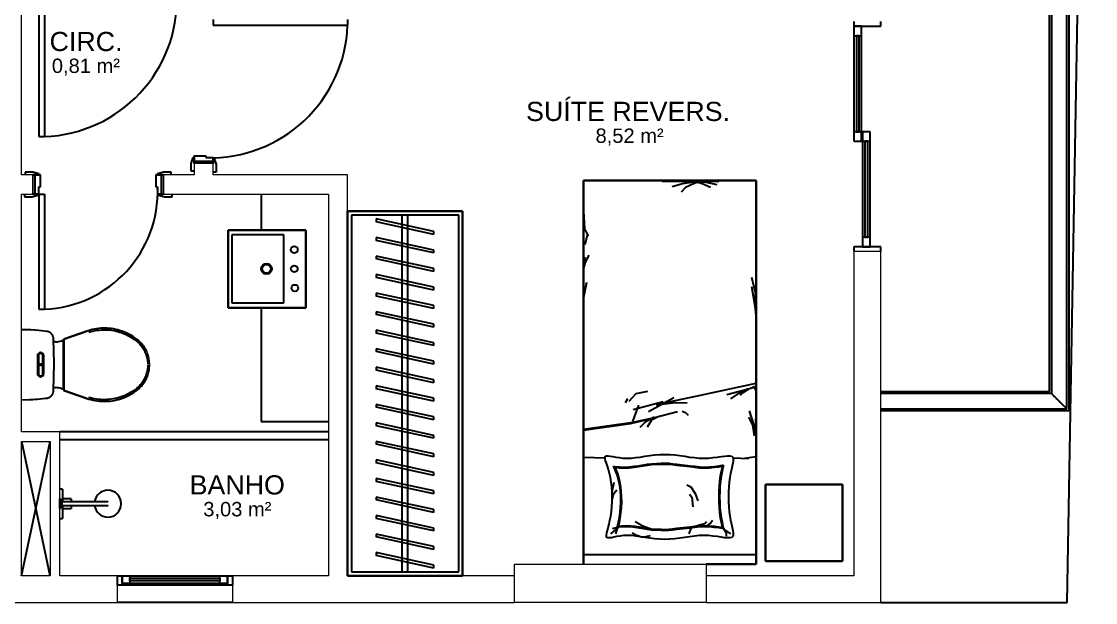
# Model space of a CAD drawing. Header units: centimetres. Extents: x -10.6 to 24.4, y 0 to 16.9.
# Drawn here: x 18.82 to 24.42, y 0 to 3.03 of the extents above; entities that cross this region are included whole.
import ezdxf

# ---------------------------------------------------------------- set-up
doc = ezdxf.new("R2010")
doc.units = ezdxf.units.CM
doc.styles.add('Arial', font='arial.ttf', dxfattribs={"height": 7.5})
doc.styles.add('Arial_1', font='arial.ttf', dxfattribs={"height": 10})

msp = doc.modelspace()

# ---------------------------------------------------------------- linework, layer by layer
for p, q in [((24.28, 15.74), (24.28, 1)), ((24.2722, 0), (24.42, 8.4439)), ((24.19, 8.37), (24.19, 1.09)), ((24.27, 1.01), (24.27, 8.37)), ((24.18, 1.1), (24.18, 8.3)), ((18.91, 3.13), (18.91, 2.43)), ((18.94, 3.13), (18.94, 2.43)), ((19.82, 3.04), (19.82, 3.01)), ((20.52, 3.04), (20.52, 3.01)), ((23.16, 3.03), (23.16, 3.005)), ((23.3, 3.005), (23.3, 3.03)), ((19.82, 3.01), (20.52, 3.01)), ((23.2, 3.005), (23.16, 3.005)), ((23.16, 3.005), (23.16, 2.955)), ((23.16, 3.005), (23.3, 3.005)), ((23.2, 2.955), (23.2, 3.005)), ((23.16, 2.955), (23.2, 2.955)), ((23.16, 2.955), (23.16, 2.455)), ((23.187, 2.955), (23.173, 2.955)), ((23.173, 2.955), (23.173, 2.455)), ((23.187, 2.455), (23.187, 2.955)), ((23.2, 2.455), (23.2, 2.955)), ((18.91, 2.43), (18.94, 2.43)), ((23.2, 2.455), (23.16, 2.455)), ((23.16, 2.455), (23.16, 2.405)), ((23.173, 2.455), (23.187, 2.455)), ((23.2, 2.405), (23.2, 2.455)), ((23.245, 2.455), (23.205, 2.455)), ((23.205, 2.455), (23.205, 2.405)), ((23.245, 2.405), (23.245, 2.455)), ((23.16, 2.405), (23.2, 2.405)), ((23.205, 2.405), (23.245, 2.405)), ((23.205, 2.405), (23.205, 1.905)), ((23.232, 2.405), (23.218, 2.405)), ((23.218, 2.405), (23.218, 1.905)), ((23.232, 1.905), (23.232, 2.405)), ((23.245, 1.905), (23.245, 2.405)), ((19.705, 2.29), (19.715, 2.32)), ((19.715, 2.32), (19.72, 2.32)), ((19.72, 2.33), (19.782, 2.33)), ((19.72, 2.3), (19.72, 2.33)), ((19.72, 2.32), (19.72, 2.29)), ((19.82, 2.3), (19.72, 2.3)), ((19.72, 2.3), (19.82, 2.3)), ((19.72, 2.29), (19.72, 2.3)), ((19.782, 2.33), (19.782, 2.32)), ((19.782, 2.32), (19.82, 2.32)), ((19.82, 2.32), (19.82, 2.3)), ((19.82, 2.29), (19.82, 2.315)), ((19.82, 2.315), (19.825, 2.315)), ((19.82, 2.3), (19.82, 2.29)), ((19.825, 2.315), (19.835, 2.285)), ((18.88, 2.245), (18.84, 2.245)), ((18.84, 2.245), (18.84, 2.23)), ((18.91, 2.235), (18.88, 2.245)), ((19.56, 2.245), (19.53, 2.235)), ((19.6, 2.245), (19.56, 2.245)), ((19.6, 2.23), (19.6, 2.245)), ((19.705, 2.25), (19.705, 2.29)), ((19.72, 2.25), (19.705, 2.25)), ((19.835, 2.245), (19.82, 2.245)), ((19.835, 2.285), (19.835, 2.245)), ((18.88, 2.23), (18.91, 2.23)), ((18.89, 2.23), (18.88, 2.23)), ((18.92, 2.23), (18.89, 2.23)), ((18.89, 2.23), (18.89, 2.13)), ((18.89, 2.13), (18.89, 2.23)), ((18.91, 2.23), (18.91, 2.235)), ((18.92, 2.168), (18.92, 2.23)), ((19.55, 2.23), (19.52, 2.23)), ((19.52, 2.23), (19.52, 2.168)), ((19.53, 2.235), (19.53, 2.23)), ((19.53, 2.23), (19.56, 2.23)), ((19.55, 2.13), (19.55, 2.23)), ((19.56, 2.23), (19.55, 2.23)), ((19.55, 2.23), (19.55, 2.13)), ((21.75, 2.2), (22.65, 2.2)), ((21.75, 0.2), (21.75, 2.2)), ((22.65, 2.2), (21.75, 2.2)), ((21.75, 2.2), (21.75, 0.2)), ((22.65, 2.2), (21.75, 2.2)), ((21.75, 2.2), (21.75, 0.2)), ((22.4562, 2.1934), (22.1604, 2.1956)), ((22.3548, 2.189), (22.1648, 2.2)), ((22.3257, 2.1915), (22.2668, 2.183)), ((22.3273, 2.1847), (22.2819, 2.1645)), ((22.3525, 2.1931), (22.3273, 2.1847)), ((22.3472, 2.1914), (22.3687, 2.1847)), ((22.3525, 2.1931), (22.3889, 2.1915)), ((22.3687, 2.1847), (22.4125, 2.1662)), ((22.3889, 2.1915), (22.4462, 2.1797)), ((22.65, 2.2), (22.65, 0.2)), ((22.65, 0.2), (22.65, 2.2)), ((22.65, 0.2), (22.65, 2.2)), ((18.835, 2.13), (18.835, 2.115)), ((18.905, 2.13), (18.88, 2.13)), ((18.88, 2.13), (18.89, 2.13)), ((18.89, 2.13), (18.91, 2.13)), ((18.905, 2.125), (18.905, 2.13)), ((18.91, 2.13), (18.91, 2.168)), ((18.91, 2.168), (18.92, 2.168)), ((18.91, 2.13), (18.94, 2.13)), ((18.91, 2.13), (18.91, 1.53)), ((18.94, 2.13), (18.94, 1.53)), ((19.52, 2.168), (19.53, 2.168)), ((19.53, 2.168), (19.53, 2.13)), ((19.53, 2.13), (19.55, 2.13)), ((19.535, 2.13), (19.535, 2.125)), ((19.56, 2.13), (19.535, 2.13)), ((19.55, 2.13), (19.56, 2.13)), ((19.605, 2.115), (19.605, 2.13)), ((20.07, 2.13), (20.07, 1.9425)), ((22.2668, 2.183), (22.2129, 2.1671)), ((22.2819, 2.1645), (22.26, 2.1401)), ((18.835, 2.115), (18.875, 2.115)), ((18.875, 2.115), (18.905, 2.125)), ((19.535, 2.125), (19.565, 2.115)), ((19.565, 2.115), (19.605, 2.115)), ((20.52, 2.04), (21.12, 2.04)), ((20.52, 0.14), (20.52, 2.04)), ((21.12, 2.04), (20.52, 2.04)), ((20.52, 2.04), (20.52, 0.14)), ((20.52, 2.04), (20.52, 0.14)), ((21.12, 2.04), (20.52, 2.04)), ((20.54, 2.02), (20.54, 0.16)), ((21.1, 2.02), (20.54, 2.02)), ((20.805, 0.16), (20.805, 2.02)), ((20.835, 0.16), (20.835, 2.02)), ((21.1, 0.16), (21.1, 2.02)), ((21.12, 2.04), (21.12, 0.14)), ((21.12, 0.14), (21.12, 2.04)), ((21.12, 0.14), (21.12, 2.04)), ((21.75, 2.0418), (21.755, 1.9489)), ((20.67, 2), (20.67, 1.985)), ((20.97, 1.935), (20.67, 2)), ((20.97, 1.9197), (20.67, 1.985)), ((19.8975, 1.5375), (19.8975, 1.9425)), ((19.8975, 1.9425), (20.3025, 1.9425)), ((19.8975, 1.9425), (19.8975, 1.5375)), ((20.3025, 1.9425), (19.8975, 1.9425)), ((19.9175, 1.9175), (19.9175, 1.5625)), ((20.1875, 1.9175), (19.9175, 1.9175)), ((20.1875, 1.5625), (20.1875, 1.9175)), ((20.3025, 1.9425), (20.3025, 1.5375)), ((20.3025, 1.5375), (20.3025, 1.9425)), ((20.97, 1.9197), (20.97, 1.935)), ((21.755, 1.9489), (21.7752, 1.9101)), ((21.7584, 1.8667), (21.7736, 1.9239)), ((23.245, 1.905), (23.205, 1.905)), ((23.205, 1.905), (23.205, 1.855)), ((23.218, 1.905), (23.232, 1.905)), ((23.245, 1.855), (23.245, 1.905)), ((20.67, 1.9033), (20.67, 1.8883)), ((20.97, 1.8383), (20.67, 1.9033)), ((20.97, 1.823), (20.67, 1.8883)), ((23.3, 1.855), (23.16, 1.855)), ((23.16, 1.855), (23.16, 1.83)), ((23.205, 1.855), (23.245, 1.855)), ((23.3, 1.83), (23.3, 1.855)), ((20.67, 1.8067), (20.67, 1.7917)), ((20.97, 1.7417), (20.67, 1.8067)), ((20.97, 1.823), (20.97, 1.8383)), ((21.75, 1.7526), (21.7584, 1.8031)), ((21.7601, 1.7745), (21.7803, 1.8115)), ((20.97, 1.7263), (20.67, 1.7917)), ((20.97, 1.7263), (20.97, 1.7417)), ((21.75, 1.7374), (21.7601, 1.7745)), ((20.67, 1.71), (20.67, 1.695)), ((20.97, 1.645), (20.67, 1.71)), ((20.97, 1.6297), (20.67, 1.695)), ((22.6466, 1.6175), (22.6281, 1.6949)), ((20.97, 1.6297), (20.97, 1.645)), ((21.755, 1.6095), (21.7685, 1.6701)), ((22.645, 1.5447), (22.6281, 1.6461)), ((20.67, 1.6133), (20.67, 1.5983)), ((20.97, 1.5483), (20.67, 1.6133)), ((20.97, 1.533), (20.67, 1.5983)), ((21.75, 1.5829), (21.755, 1.6095)), ((22.65, 1.5128), (22.6466, 1.6175)), ((18.91, 1.53), (18.94, 1.53)), ((20.3025, 1.5375), (19.8975, 1.5375)), ((19.8975, 1.5375), (20.3025, 1.5375)), ((19.9175, 1.5625), (20.1875, 1.5625)), ((20.07, 1.5375), (20.07, 0.9437)), ((20.67, 1.5167), (20.67, 1.5017)), ((20.97, 1.4517), (20.67, 1.5167)), ((20.97, 1.533), (20.97, 1.5483)), ((22.65, 1.4976), (22.645, 1.5447)), ((20.97, 1.4363), (20.67, 1.5017)), ((19.1614, 1.4156), (19.04, 1.3738)), ((19.04, 1.3738), (19.1614, 1.4156)), ((20.67, 1.42), (20.67, 1.405)), ((20.97, 1.355), (20.67, 1.42)), ((20.97, 1.3396), (20.67, 1.405)), ((20.97, 1.4363), (20.97, 1.4517)), ((18.9972, 1.3595), (18.9878, 1.3595)), ((19.039, 1.3682), (19.0298, 1.365)), ((19.04, 1.3685), (19.039, 1.3682)), ((19.039, 1.1118), (19.039, 1.3682)), ((19.04, 1.3579), (19.04, 1.1221)), ((20.97, 1.3396), (20.97, 1.355)), ((20.67, 1.3233), (20.67, 1.3083)), ((20.97, 1.2583), (20.67, 1.3233)), ((20.97, 1.243), (20.67, 1.3083)), ((18.903, 1.2865), (18.903, 1.1935)), ((18.908, 1.2865), (18.908, 1.255)), ((18.932, 1.255), (18.932, 1.2865)), ((18.937, 1.1935), (18.937, 1.2865)), ((20.97, 1.243), (20.97, 1.2583)), ((18.908, 1.225), (18.908, 1.1935)), ((18.932, 1.1935), (18.932, 1.225)), ((20.67, 1.2267), (20.67, 1.2117)), ((20.97, 1.1617), (20.67, 1.2267)), ((20.97, 1.1463), (20.67, 1.2117)), ((18.9878, 1.1205), (18.9972, 1.1205)), ((20.67, 1.13), (20.67, 1.115)), ((20.97, 1.065), (20.67, 1.13)), ((20.97, 1.1463), (20.97, 1.1617)), ((22.3597, 1.0812), (22.65, 1.1433)), ((22.6162, 1.1165), (22.6382, 1.1253)), ((22.6294, 1.1187), (22.6382, 1.1275)), ((22.6382, 1.1275), (22.65, 1.1118)), ((22.6382, 1.1253), (22.65, 1.1037)), ((19.0298, 1.115), (19.039, 1.1118)), ((19.039, 1.1118), (19.04, 1.1115)), ((19.04, 1.1062), (19.1614, 1.0644)), ((19.1614, 1.0644), (19.04, 1.1062)), ((20.97, 1.0496), (20.67, 1.115)), ((20.97, 1.0496), (20.97, 1.065)), ((21.9692, 1.0439), (21.9809, 1.0641)), ((21.9877, 1.0507), (22.0247, 1.0894)), ((22.0247, 1.0894), (22.0853, 1.1029)), ((22.0898, 0.9953), (22.2205, 1.0686)), ((22.2034, 1.0482), (22.3597, 1.0812)), ((22.2365, 1.0548), (22.3774, 1.0856)), ((22.4974, 1.0856), (22.6294, 1.1187)), ((22.5648, 1.0944), (22.516, 1.0624)), ((22.6085, 1.1146), (22.5648, 1.0944)), ((22.5782, 1.0911), (22.5665, 1.0793)), ((22.6085, 1.1113), (22.5782, 1.0911)), ((23.3, 1.1), (24.18, 1.1)), ((24.19, 1.09), (23.3, 1.09)), ((20.67, 1.0333), (20.67, 1.0183)), ((20.97, 0.9683), (20.67, 1.0333)), ((20.97, 0.953), (20.67, 1.0183)), ((22.0069, 0.9443), (22.0391, 1.0299)), ((22.0085, 1.0063), (22.1649, 1.0482)), ((22.1308, 1.0284), (22.2365, 1.0548)), ((22.1452, 1.0321), (22.2294, 1.0422)), ((22.2294, 1.0422), (22.2916, 1.0406)), ((22.65, 1.015), (22.6493, 0.9711)), ((23.3, 1.01), (24.27, 1.01)), ((20.97, 0.953), (20.97, 0.9683)), ((21.9954, 0.9337), (22.1341, 0.9667)), ((22.0086, 0.9403), (22.1209, 0.9645)), ((22.1189, 0.9665), (22.0718, 0.9412)), ((22.1425, 0.9698), (22.1055, 0.9513)), ((22.1209, 0.9645), (22.2398, 0.9953)), ((22.2654, 0.9985), (22.2822, 0.9917)), ((22.2822, 0.9917), (22.2957, 0.9766)), ((22.6338, 0.9244), (22.6119, 0.9665)), ((22.6388, 0.9277), (22.6153, 1.0001)), ((22.6493, 0.9711), (22.6427, 0.8698)), ((24.28, 1), (23.3, 1)), ((20.07, 0.9437), (20.42, 0.9437)), ((20.67, 0.9367), (20.67, 0.9217)), ((20.97, 0.8717), (20.67, 0.9367)), ((20.97, 0.8563), (20.67, 0.9217)), ((21.75, 0.9043), (22.0086, 0.9403)), ((21.75, 0.8994), (21.9954, 0.9337)), ((22.0718, 0.9412), (22.0432, 0.9126)), ((22.1055, 0.9513), (22.0819, 0.9143)), ((22.6422, 0.8688), (22.6338, 0.9244)), ((22.6422, 0.8789), (22.6388, 0.9277)), ((18.82, 0.14), (18.97, 0.84)), ((18.97, 0.14), (18.8212, 0.84)), ((20.42, 0.89), (19.02, 0.89)), ((19.02, 0.85), (20.42, 0.85)), ((20.67, 0.84), (20.67, 0.825)), ((20.97, 0.775), (20.67, 0.84)), ((20.97, 0.8563), (20.97, 0.8717)), ((20.97, 0.7596), (20.67, 0.825)), ((20.67, 0.7433), (20.67, 0.7283)), ((20.97, 0.6783), (20.67, 0.7433)), ((20.97, 0.663), (20.67, 0.7283)), ((20.97, 0.7596), (20.97, 0.775)), ((21.8633, 0.7521), (21.75, 0.7556)), ((21.8631, 0.7574), (21.8654, 0.7625)), ((21.8634, 0.7495), (21.8631, 0.7574)), ((21.8659, 0.739), (21.8634, 0.7495)), ((21.8654, 0.7625), (21.8707, 0.765)), ((21.8699, 0.726), (21.8659, 0.739)), ((21.8707, 0.765), (21.8789, 0.7652)), ((21.8789, 0.7652), (21.8899, 0.7638)), ((21.8899, 0.7638), (21.9032, 0.7613)), ((21.9032, 0.7613), (21.9188, 0.7583)), ((21.9188, 0.7583), (21.9364, 0.7555)), ((21.9364, 0.7555), (21.9557, 0.7533)), ((21.9557, 0.7533), (21.9765, 0.7525)), ((21.9765, 0.7525), (21.9986, 0.7533)), ((21.9986, 0.7533), (22.0218, 0.7556)), ((22.0218, 0.7556), (22.0459, 0.7588)), ((22.0459, 0.7588), (22.0707, 0.7625)), ((22.0707, 0.7625), (22.0962, 0.7662)), ((22.0962, 0.7662), (22.1221, 0.7695)), ((22.1221, 0.7695), (22.1482, 0.7718)), ((22.1482, 0.7718), (22.1744, 0.7726)), ((22.1744, 0.7726), (22.2006, 0.7718)), ((22.2006, 0.7718), (22.2266, 0.7695)), ((22.2266, 0.7695), (22.2524, 0.7662)), ((22.2524, 0.7662), (22.2781, 0.7625)), ((22.2781, 0.7625), (22.3035, 0.7588)), ((22.3035, 0.7588), (22.3286, 0.7556)), ((22.3286, 0.7556), (22.3535, 0.7533)), ((22.3535, 0.7533), (22.3779, 0.7525)), ((22.3779, 0.7525), (22.4019, 0.7533)), ((22.4019, 0.7533), (22.4251, 0.7555)), ((22.4251, 0.7555), (22.447, 0.7583)), ((22.447, 0.7583), (22.4673, 0.7613)), ((22.4673, 0.7613), (22.4854, 0.7638)), ((22.4854, 0.7638), (22.5011, 0.7652)), ((22.5011, 0.7652), (22.5138, 0.765)), ((22.5138, 0.765), (22.5232, 0.7625)), ((22.5232, 0.7625), (22.529, 0.7574)), ((22.529, 0.7574), (22.5315, 0.7495)), ((22.5315, 0.739), (22.5295, 0.726)), ((22.61, 0.7497), (22.5304, 0.7529)), ((22.5315, 0.7495), (22.5315, 0.739)), ((22.65, 0.7601), (22.5898, 0.7508)), ((20.97, 0.663), (20.97, 0.6783)), ((21.8749, 0.7107), (21.8699, 0.726)), ((21.8804, 0.6931), (21.8749, 0.7107)), ((21.8859, 0.6734), (21.8804, 0.6931)), ((21.8908, 0.6517), (21.8859, 0.6734)), ((21.9069, 0.7108), (21.9131, 0.71)), ((21.9161, 0.6916), (21.9069, 0.7108)), ((21.9131, 0.71), (21.9374, 0.7076)), ((21.9147, 0.7052), (21.9371, 0.703)), ((21.9203, 0.6934), (21.9147, 0.7052)), ((21.9259, 0.6662), (21.9161, 0.6916)), ((21.9303, 0.6677), (21.9203, 0.6934)), ((21.9371, 0.703), (21.963, 0.7021)), ((21.9374, 0.7076), (21.963, 0.7066)), ((21.963, 0.7066), (21.9888, 0.7076)), ((21.963, 0.7021), (21.9892, 0.7031)), ((21.9888, 0.7076), (22.0139, 0.7102)), ((21.9892, 0.7031), (22.0144, 0.7056)), ((22.0139, 0.7102), (22.0379, 0.7136)), ((22.0144, 0.7056), (22.0386, 0.7091)), ((22.0379, 0.7136), (22.0833, 0.721)), ((22.0386, 0.7091), (22.0839, 0.7165)), ((22.0833, 0.721), (22.1045, 0.724)), ((22.0839, 0.7165), (22.1051, 0.7195)), ((22.1045, 0.724), (22.1558, 0.7261)), ((22.1051, 0.7195), (22.1561, 0.7215)), ((22.1558, 0.7261), (22.1753, 0.7268)), ((22.1561, 0.7215), (22.1753, 0.7222)), ((22.1753, 0.7268), (22.1948, 0.7261)), ((22.1753, 0.7222), (22.1945, 0.7215)), ((22.1945, 0.7215), (22.2146, 0.7195)), ((22.1948, 0.7261), (22.2151, 0.724)), ((22.2146, 0.7195), (22.2357, 0.7165)), ((22.2151, 0.724), (22.2364, 0.721)), ((22.2357, 0.7165), (22.3066, 0.7091)), ((22.2364, 0.721), (22.3073, 0.7136)), ((22.3066, 0.7091), (22.3308, 0.7056)), ((22.3073, 0.7136), (22.3313, 0.7102)), ((22.3308, 0.7056), (22.356, 0.7031)), ((22.3313, 0.7102), (22.3563, 0.7076)), ((22.356, 0.7031), (22.3821, 0.7021)), ((22.3563, 0.7076), (22.3822, 0.7066)), ((22.3821, 0.7021), (22.4081, 0.703)), ((22.3822, 0.7066), (22.4078, 0.7076)), ((22.4078, 0.7076), (22.4321, 0.71)), ((22.4081, 0.703), (22.4327, 0.7054)), ((22.4321, 0.71), (22.4545, 0.713)), ((22.4327, 0.7054), (22.4551, 0.7084)), ((22.4545, 0.713), (22.4744, 0.716)), ((22.4551, 0.7084), (22.4744, 0.7113)), ((22.468, 0.6838), (22.4634, 0.66)), ((22.4725, 0.6828), (22.4679, 0.6592)), ((22.4728, 0.7047), (22.468, 0.6838)), ((22.4772, 0.7036), (22.4725, 0.6828)), ((22.4744, 0.7113), (22.4728, 0.7047)), ((22.4744, 0.716), (22.4804, 0.7168)), ((22.4804, 0.7168), (22.4772, 0.7036)), ((22.5173, 0.6734), (22.5131, 0.6517)), ((22.5218, 0.6931), (22.5173, 0.6734)), ((22.5261, 0.7107), (22.5218, 0.6931)), ((22.5295, 0.726), (22.5261, 0.7107)), ((20.67, 0.6467), (20.67, 0.6317)), ((20.97, 0.5817), (20.67, 0.6467)), ((20.97, 0.5663), (20.67, 0.6317)), ((21.8946, 0.6282), (21.8908, 0.6517)), ((21.8974, 0.6033), (21.8946, 0.6282)), ((21.9002, 0.5769), (21.9103, 0.6272)), ((21.9336, 0.6388), (21.9259, 0.6662)), ((21.9381, 0.6399), (21.9303, 0.6677)), ((21.9392, 0.6105), (21.9336, 0.6388)), ((21.9437, 0.6112), (21.9381, 0.6399)), ((22.4598, 0.6341), (22.4572, 0.607)), ((22.4634, 0.66), (22.4598, 0.6341)), ((22.4643, 0.6335), (22.4618, 0.6067)), ((22.4679, 0.6592), (22.4643, 0.6335)), ((22.5098, 0.6282), (22.5075, 0.6033)), ((22.5131, 0.6517), (22.5098, 0.6282)), ((19.0343, 0.5912), (19.02, 0.5912)), ((19.0343, 0.5912), (19.0343, 0.5245)), ((20.97, 0.5663), (20.97, 0.5817)), ((21.8992, 0.5774), (21.8974, 0.6033)), ((21.8998, 0.551), (21.8992, 0.5774)), ((21.9002, 0.5337), (21.9002, 0.5769)), ((21.9002, 0.5352), (21.9089, 0.5683)), ((21.9089, 0.5683), (21.9247, 0.587)), ((21.9427, 0.5816), (21.9392, 0.6105)), ((21.9446, 0.5527), (21.9427, 0.5816)), ((21.9473, 0.5821), (21.9437, 0.6112)), ((21.9491, 0.5528), (21.9473, 0.5821)), ((22.2888, 0.6143), (22.3104, 0.6028)), ((22.3032, 0.5654), (22.3147, 0.5496)), ((22.3104, 0.6028), (22.3319, 0.5683)), ((22.3319, 0.5683), (22.3463, 0.5309)), ((22.4557, 0.5792), (22.4552, 0.551)), ((22.4572, 0.607), (22.4557, 0.5792)), ((22.4603, 0.579), (22.4598, 0.551)), ((22.4618, 0.6067), (22.4603, 0.579)), ((22.506, 0.5774), (22.5056, 0.551)), ((22.5075, 0.6033), (22.506, 0.5774)), ((22.7, 0.215), (22.7, 0.615)), ((22.7, 0.615), (23.1, 0.615)), ((22.7, 0.615), (23.1, 0.615)), ((22.7, 0.215), (22.7, 0.615)), ((23.1, 0.615), (22.7, 0.615)), ((22.7, 0.615), (22.7, 0.215)), ((23.1, 0.615), (23.1, 0.215)), ((23.1, 0.615), (23.1, 0.215)), ((23.1, 0.215), (23.1, 0.615)), ((19.0232, 0.5404), (19.02, 0.5404)), ((19.02, 0.4896), (19.02, 0.5404)), ((19.0232, 0.5404), (19.0232, 0.4896)), ((19.0311, 0.5302), (19.0232, 0.5302)), ((19.0311, 0.5302), (19.0311, 0.4998)), ((19.2296, 0.5244), (19.0311, 0.5244)), ((19.0311, 0.5056), (19.2296, 0.5056)), ((19.0786, 0.5404), (19.0343, 0.5404)), ((19.0343, 0.5055), (19.0343, 0.4388)), ((19.0786, 0.5404), (19.0786, 0.5244)), ((19.0786, 0.5056), (19.0786, 0.4896)), ((20.67, 0.55), (20.67, 0.535)), ((20.97, 0.485), (20.67, 0.55)), ((20.97, 0.4696), (20.67, 0.535)), ((21.8981, 0.4987), (21.8995, 0.5246)), ((21.8995, 0.5246), (21.8998, 0.551)), ((21.9437, 0.4958), (21.9448, 0.5239)), ((21.9448, 0.5239), (21.9446, 0.5527)), ((21.9483, 0.4955), (21.9494, 0.5239)), ((21.9494, 0.5239), (21.9491, 0.5528)), ((22.3147, 0.5496), (22.3204, 0.4992)), ((22.4552, 0.551), (22.4557, 0.5228)), ((22.4557, 0.5228), (22.4572, 0.495)), ((22.4598, 0.551), (22.4603, 0.523)), ((22.4603, 0.523), (22.4618, 0.4953)), ((22.5056, 0.551), (22.506, 0.5246)), ((22.506, 0.5246), (22.5075, 0.4987)), ((19.02, 0.4896), (19.0232, 0.4896)), ((19.0232, 0.4998), (19.0311, 0.4998)), ((19.0343, 0.4896), (19.0786, 0.4896)), ((20.67, 0.4533), (20.67, 0.4383)), ((20.97, 0.3883), (20.67, 0.4533)), ((20.97, 0.4696), (20.97, 0.485)), ((21.8883, 0.4286), (21.8925, 0.4503)), ((21.8925, 0.4503), (21.8958, 0.4738)), ((21.8958, 0.4738), (21.8981, 0.4987)), ((21.9377, 0.4428), (21.9413, 0.4686)), ((21.9413, 0.4686), (21.9437, 0.4958)), ((21.9422, 0.442), (21.9458, 0.4681)), ((21.9458, 0.4681), (21.9483, 0.4955)), ((22.4572, 0.495), (22.4598, 0.4679)), ((22.4598, 0.4679), (22.4634, 0.442)), ((22.4618, 0.4953), (22.4643, 0.4685)), ((22.4643, 0.4685), (22.4679, 0.4428)), ((22.5075, 0.4987), (22.5098, 0.4738)), ((22.5098, 0.4738), (22.5131, 0.4503)), ((22.5131, 0.4503), (22.5173, 0.4286)), ((19.02, 0.4388), (19.0343, 0.4388)), ((20.97, 0.373), (20.67, 0.4383)), ((21.879, 0.3913), (21.8837, 0.4089)), ((21.8837, 0.4089), (21.8883, 0.4286)), ((21.9339, 0.3922), (21.9017, 0.3842)), ((21.9263, 0.391), (21.9281, 0.3978)), ((21.9281, 0.3978), (21.9331, 0.419)), ((21.9326, 0.3967), (21.9376, 0.418)), ((21.9504, 0.3989), (21.9326, 0.3967)), ((21.9331, 0.419), (21.9377, 0.4428)), ((21.9508, 0.3943), (21.9339, 0.3922)), ((21.9376, 0.418), (21.9422, 0.442)), ((21.9731, 0.3999), (21.9504, 0.3989)), ((21.9731, 0.3954), (21.9508, 0.3943)), ((21.9964, 0.3989), (21.9731, 0.3999)), ((21.996, 0.3943), (21.9731, 0.3954)), ((22.0187, 0.3918), (21.996, 0.3943)), ((22.0193, 0.3963), (21.9964, 0.3989)), ((22.0416, 0.3929), (22.0193, 0.3963)), ((22.0598, 0.3986), (22.0195, 0.4216)), ((22.0634, 0.3891), (22.0416, 0.3929)), ((22.0972, 0.3842), (22.0598, 0.3986)), ((22.3066, 0.3929), (22.2357, 0.3855)), ((22.3308, 0.3964), (22.3066, 0.3929)), ((22.3276, 0.3957), (22.3549, 0.4057)), ((22.356, 0.3989), (22.3308, 0.3964)), ((22.3563, 0.3944), (22.3313, 0.3918)), ((22.3549, 0.4057), (22.3822, 0.4129)), ((22.3821, 0.3999), (22.356, 0.3989)), ((22.3822, 0.3954), (22.3563, 0.3944)), ((22.4081, 0.399), (22.3821, 0.3999)), ((22.3822, 0.4129), (22.3923, 0.423)), ((22.4078, 0.3944), (22.3822, 0.3954)), ((22.3952, 0.4), (22.411, 0.4129)), ((22.4321, 0.392), (22.4078, 0.3944)), ((22.4327, 0.3966), (22.4081, 0.399)), ((22.411, 0.4129), (22.4225, 0.4302)), ((22.4545, 0.389), (22.4321, 0.392)), ((22.4551, 0.3936), (22.4327, 0.3966)), ((22.4744, 0.3907), (22.4551, 0.3936)), ((22.4634, 0.442), (22.468, 0.4182)), ((22.4679, 0.4428), (22.4725, 0.4192)), ((22.468, 0.4182), (22.4728, 0.3973)), ((22.4725, 0.4192), (22.4772, 0.3984)), ((22.4728, 0.3973), (22.4744, 0.3907)), ((22.4772, 0.3984), (22.4805, 0.3847)), ((22.5173, 0.4286), (22.5218, 0.4089)), ((22.5218, 0.4089), (22.5261, 0.3913)), ((20.67, 0.3567), (20.67, 0.3417)), ((20.97, 0.2917), (20.67, 0.3567)), ((20.97, 0.2763), (20.67, 0.3417)), ((20.97, 0.373), (20.97, 0.3883)), ((21.8698, 0.3525), (21.8716, 0.363)), ((21.8699, 0.3446), (21.8698, 0.3525)), ((21.8724, 0.3395), (21.8699, 0.3446)), ((21.8716, 0.363), (21.8749, 0.376)), ((21.8775, 0.337), (21.8724, 0.3395)), ((21.8749, 0.376), (21.879, 0.3913)), ((21.8853, 0.3368), (21.8775, 0.337)), ((21.8956, 0.3382), (21.8853, 0.3368)), ((21.9319, 0.3914), (21.8916, 0.3583)), ((21.9083, 0.3407), (21.8956, 0.3382)), ((21.923, 0.3437), (21.9083, 0.3407)), ((21.9261, 0.3885), (21.9175, 0.3583)), ((21.9397, 0.3465), (21.923, 0.3437)), ((21.9306, 0.3918), (21.9263, 0.391)), ((21.9582, 0.3487), (21.9397, 0.3465)), ((21.9783, 0.3495), (21.9582, 0.3487)), ((21.9998, 0.3487), (21.9783, 0.3495)), ((22.0225, 0.3464), (21.9998, 0.3487)), ((22.0224, 0.3511), (22.0037, 0.3612)), ((22.0409, 0.3883), (22.0187, 0.3918)), ((22.0584, 0.3396), (22.0224, 0.3511)), ((22.0463, 0.3432), (22.0225, 0.3464)), ((22.0626, 0.3846), (22.0409, 0.3883)), ((22.071, 0.3395), (22.0463, 0.3432)), ((22.0598, 0.3425), (22.0684, 0.3425)), ((22.084, 0.381), (22.0626, 0.3846)), ((22.0847, 0.3855), (22.0634, 0.3891)), ((22.0684, 0.3425), (22.1, 0.3497)), ((22.0963, 0.3358), (22.071, 0.3395)), ((22.1048, 0.378), (22.084, 0.381)), ((22.1053, 0.3825), (22.0847, 0.3855)), ((22.1559, 0.3759), (22.1048, 0.378)), ((22.1562, 0.3805), (22.1053, 0.3825)), ((22.1753, 0.3752), (22.1559, 0.3759)), ((22.1753, 0.3798), (22.1562, 0.3805)), ((22.1945, 0.3805), (22.1753, 0.3798)), ((22.1948, 0.3759), (22.1753, 0.3752)), ((22.2146, 0.3825), (22.1945, 0.3805)), ((22.2151, 0.378), (22.1948, 0.3759)), ((22.2357, 0.3855), (22.2146, 0.3825)), ((22.2364, 0.381), (22.2151, 0.378)), ((22.3073, 0.3884), (22.2364, 0.381)), ((22.2781, 0.3395), (22.2524, 0.3358)), ((22.3035, 0.3432), (22.2781, 0.3395)), ((22.3104, 0.3885), (22.3003, 0.3583)), ((22.3286, 0.3464), (22.3035, 0.3432)), ((22.3313, 0.3918), (22.3073, 0.3884)), ((22.3535, 0.3487), (22.3286, 0.3464)), ((22.3779, 0.3495), (22.3535, 0.3487)), ((22.4019, 0.3487), (22.3779, 0.3495)), ((22.4251, 0.3465), (22.4019, 0.3487)), ((22.447, 0.3437), (22.4251, 0.3465)), ((22.4673, 0.3407), (22.447, 0.3437)), ((22.4744, 0.386), (22.4545, 0.389)), ((22.4854, 0.3382), (22.4673, 0.3407)), ((22.4802, 0.3852), (22.4744, 0.386)), ((22.4785, 0.3842), (22.5173, 0.3583)), ((22.4802, 0.3852), (22.4943, 0.3626)), ((22.5011, 0.3368), (22.4854, 0.3382)), ((22.4943, 0.3626), (22.4943, 0.3453)), ((22.5138, 0.337), (22.5011, 0.3368)), ((22.5232, 0.3395), (22.5138, 0.337)), ((22.529, 0.3446), (22.5232, 0.3395)), ((22.5261, 0.3913), (22.5295, 0.376)), ((22.5315, 0.3525), (22.529, 0.3446)), ((22.5295, 0.376), (22.5315, 0.363)), ((22.5315, 0.363), (22.5315, 0.3525)), ((20.97, 0.2763), (20.97, 0.2917)), ((22.1221, 0.3325), (22.0963, 0.3358)), ((22.1482, 0.3302), (22.1221, 0.3325)), ((22.1744, 0.3294), (22.1482, 0.3302)), ((22.2006, 0.3302), (22.1744, 0.3294)), ((22.2266, 0.3325), (22.2006, 0.3302)), ((22.2524, 0.3358), (22.2266, 0.3325)), ((20.67, 0.26), (20.67, 0.245)), ((20.97, 0.195), (20.67, 0.26)), ((20.97, 0.1796), (20.67, 0.245)), ((21.75, 0.25), (22.65, 0.25)), ((20.97, 0.1796), (20.97, 0.195)), ((22.65, 0.2), (22.39, 0.2)), ((22.39, 0.2), (22.65, 0.2)), ((22.39, 0.2), (22.65, 0.2)), ((23.1, 0.215), (22.7, 0.215)), ((23.1, 0.215), (22.7, 0.215)), ((22.7, 0.215), (23.1, 0.215)), ((19.32, 0.14), (19.345, 0.14)), ((19.32, 0.09), (19.32, 0.14)), ((19.345, 0.14), (19.385, 0.14)), ((19.345, 0.1), (19.345, 0.14)), ((19.345, 0.14), (19.345, 0.09)), ((19.385, 0.14), (19.385, 0.1)), ((19.385, 0.14), (19.855, 0.14)), ((19.385, 0.127), (19.855, 0.127)), ((19.385, 0.113), (19.385, 0.127)), ((19.855, 0.113), (19.385, 0.113)), ((19.855, 0.14), (19.895, 0.14)), ((19.855, 0.1), (19.855, 0.14)), ((19.855, 0.127), (19.855, 0.113)), ((19.895, 0.14), (19.895, 0.1)), ((19.895, 0.14), (19.92, 0.14)), ((19.895, 0.09), (19.895, 0.14)), ((19.92, 0.14), (19.92, 0.09)), ((21.12, 0.14), (20.52, 0.14)), ((20.52, 0.14), (21.12, 0.14)), ((20.52, 0.14), (21.12, 0.14)), ((20.54, 0.16), (21.1, 0.16)), ((19.345, 0.09), (19.32, 0.09)), ((19.385, 0.1), (19.345, 0.1)), ((19.895, 0.09), (19.345, 0.09)), ((19.855, 0.1), (19.385, 0.1)), ((19.895, 0.1), (19.855, 0.1)), ((19.92, 0.09), (19.895, 0.09)), ((19.92, 0), (19.32, 0)), ((23.3, 0), (24.2722, 0))]:
    msp.add_line(p, q)
at = {"lineweight": 20}
for p, q in [((18.82, 2.23), (18.82, 3.13)), ((19.82, 2.29), (19.72, 2.29)), ((19.72, 2.29), (19.72, 2.23)), ((19.82, 2.23), (19.82, 2.29)), ((18.88, 2.23), (18.82, 2.23)), ((18.88, 2.13), (18.88, 2.23)), ((19.72, 2.23), (19.56, 2.23)), ((19.56, 2.23), (19.56, 2.13)), ((20.52, 2.23), (19.82, 2.23)), ((20.52, 2.04), (20.52, 2.23)), ((18.82, 0.89), (18.82, 2.13)), ((18.82, 2.13), (18.88, 2.13)), ((19.56, 2.13), (20.42, 2.13)), ((20.42, 2.13), (20.42, 0.14)), ((23.3, 1.83), (23.16, 1.83)), ((23.16, 1.83), (23.16, 0.14)), ((23.3, 0), (23.3, 1.83)), ((19.02, 0.89), (18.82, 0.89)), ((18.82, 0.14), (18.82, 0.84)), ((18.82, 0.84), (18.97, 0.84)), ((18.97, 0.84), (18.97, 0.14)), ((19.02, 0.5404), (19.02, 0.89)), ((19.02, 0.14), (19.02, 0.4896)), ((21.39, 0.2), (22.39, 0.2)), ((21.39, 0), (21.39, 0.2)), ((22.39, 0.2), (22.39, 0)), ((18.97, 0.14), (18.82, 0.14)), ((19.32, 0.14), (19.02, 0.14)), ((20.42, 0.14), (19.92, 0.14)), ((21.39, 0.14), (21.12, 0.14)), ((23.16, 0.14), (22.39, 0.14)), ((19.32, 0), (19.32, 0.09)), ((19.92, 0.09), (19.92, 0)), ((22.39, 0), (21.39, 0)), ((18.68, 0), (19.32, 0)), ((19.92, 0), (21.39, 0)), ((22.39, 0), (23.3, 0))]:
    msp.add_line(p, q, dxfattribs=at)
at = {"flags": 128}
for points in [[(18.9516, 1.4141), (18.9103, 1.4186), (18.8688, 1.4214), (18.8272, 1.4225), (18.82, 1.4225)], [(18.8802, 1.4206), (18.8688, 1.4214), (18.8272, 1.4225), (18.82, 1.4225)], [(18.9516, 1.4141), (18.9103, 1.4186), (18.8931, 1.4197)], [(18.9874, 1.375), (18.9873, 1.3767), (18.9872, 1.3783), (18.9869, 1.3799), (18.9867, 1.3815), (18.9863, 1.3831), (18.9859, 1.3847), (18.9854, 1.3863), (18.9849, 1.3878), (18.9842, 1.3894), (18.9836, 1.3909), (18.9829, 1.3923), (18.9821, 1.3938), (18.9812, 1.3952), (18.9803, 1.3966), (18.9794, 1.3979), (18.9784, 1.3992), (18.9773, 1.4004), (18.9762, 1.4017), (18.9751, 1.4028), (18.9739, 1.4039), (18.9726, 1.405), (18.9714, 1.406), (18.97, 1.407), (18.9687, 1.4079), (18.9673, 1.4088), (18.9658, 1.4096), (18.9644, 1.4103), (18.9629, 1.411), (18.9614, 1.4117), (18.9598, 1.4122), (18.9583, 1.4127), (18.9567, 1.4132), (18.9551, 1.4135), (18.9535, 1.4139), (18.9519, 1.4141), (18.9516, 1.4141)], [(18.9874, 1.375), (18.9873, 1.3767), (18.9872, 1.3783), (18.9869, 1.3799), (18.9867, 1.3815), (18.9863, 1.3831), (18.9859, 1.3847), (18.9854, 1.3863), (18.9849, 1.3878), (18.9842, 1.3894), (18.9836, 1.3909), (18.9829, 1.3923), (18.9821, 1.3938), (18.9812, 1.3952), (18.9803, 1.3966), (18.9794, 1.3979), (18.9784, 1.3992), (18.9773, 1.4004), (18.9762, 1.4017), (18.9751, 1.4028), (18.9739, 1.4039), (18.9726, 1.405), (18.9714, 1.406), (18.97, 1.407), (18.9687, 1.4079), (18.9673, 1.4088), (18.9658, 1.4096), (18.9644, 1.4103), (18.9629, 1.411), (18.9614, 1.4117), (18.9598, 1.4122), (18.9583, 1.4127), (18.9567, 1.4132), (18.9551, 1.4135), (18.9535, 1.4139), (18.9519, 1.4141)], [(19.4207, 1.3739), (19.4117, 1.3804), (19.4025, 1.3866), (19.393, 1.3925), (19.3833, 1.3979), (19.3734, 1.403), (19.3632, 1.4076), (19.3529, 1.4119), (19.3425, 1.4157), (19.3319, 1.4191), (19.3212, 1.4221), (19.3103, 1.4246), (19.2994, 1.4267), (19.2884, 1.4284), (19.2773, 1.4296), (19.2662, 1.4304), (19.2551, 1.4308), (19.244, 1.4307), (19.2329, 1.4301), (19.2218, 1.4291), (19.2107, 1.4277), (19.1998, 1.4258), (19.1889, 1.4235), (19.1781, 1.4208), (19.1674, 1.4176), (19.1614, 1.4156)], [(19.1716, 1.4102), (19.1819, 1.4132), (19.1924, 1.4158), (19.203, 1.418), (19.2136, 1.4198), (19.2244, 1.4211), (19.2351, 1.422), (19.2459, 1.4224), (19.2567, 1.4225), (19.2675, 1.4221), (19.2783, 1.4212), (19.289, 1.42), (19.2997, 1.4183), (19.3102, 1.4162), (19.3207, 1.4136), (19.3311, 1.4107), (19.3414, 1.4073), (19.3515, 1.4035), (19.3615, 1.3993), (19.3712, 1.3948), (19.3808, 1.3898), (19.3902, 1.3845), (19.3994, 1.3787), (19.4083, 1.3727), (19.4157, 1.3673)], [(18.9874, 1.105), (18.99, 1.2465), (18.9874, 1.375)], [(18.9899, 1.2434), (18.99, 1.2465), (18.9874, 1.375)], [(19.04, 1.3738), (19.04, 1.3734), (19.04, 1.3722), (19.04, 1.3703), (19.04, 1.3678), (19.04, 1.3648), (19.04, 1.3614), (19.04, 1.3579)], [(19.4157, 1.3673), (19.4207, 1.3633), (19.4255, 1.3591), (19.4302, 1.3547), (19.4347, 1.3502), (19.439, 1.3455), (19.4431, 1.3406), (19.4471, 1.3355), (19.4508, 1.3303), (19.4543, 1.325), (19.4576, 1.3195), (19.4606, 1.3139), (19.4635, 1.3081), (19.4661, 1.3023), (19.4685, 1.2963), (19.4706, 1.2903), (19.4725, 1.2842), (19.4741, 1.278), (19.4755, 1.2717), (19.4767, 1.2655), (19.4776, 1.2591), (19.4782, 1.2527), (19.4786, 1.2464), (19.4787, 1.2421)], [(19.4207, 1.1061), (19.426, 1.1103), (19.4311, 1.1147), (19.436, 1.1193), (19.4407, 1.1241), (19.4453, 1.1291), (19.4496, 1.1342), (19.4537, 1.1395), (19.4576, 1.145), (19.4613, 1.1506), (19.4648, 1.1564), (19.468, 1.1623), (19.471, 1.1684), (19.4737, 1.1745), (19.4762, 1.1808), (19.4785, 1.1871), (19.4805, 1.1935), (19.4822, 1.2), (19.4837, 1.2066), (19.4849, 1.2132), (19.4858, 1.2199), (19.4865, 1.2266), (19.4869, 1.2333), (19.487, 1.24), (19.4869, 1.2468), (19.4865, 1.2535), (19.4858, 1.2602), (19.4848, 1.2669), (19.4836, 1.2735), (19.4822, 1.28), (19.4804, 1.2865), (19.4784, 1.293), (19.4762, 1.2993), (19.4737, 1.3056), (19.471, 1.3117), (19.468, 1.3178), (19.4647, 1.3237), (19.4613, 1.3294), (19.4576, 1.3351), (19.4537, 1.3405), (19.4495, 1.3459), (19.4452, 1.351), (19.4407, 1.356), (19.4359, 1.3608), (19.431, 1.3653), (19.4259, 1.3697), (19.4207, 1.3739)], [(19.4787, 1.238), (19.4786, 1.2336), (19.4782, 1.2272), (19.4776, 1.2208), (19.4767, 1.2145), (19.4755, 1.2082), (19.4741, 1.202), (19.4725, 1.1958), (19.4706, 1.1897), (19.4684, 1.1836), (19.4661, 1.1777), (19.4635, 1.1718), (19.4606, 1.1661), (19.4576, 1.1605), (19.4543, 1.155), (19.4508, 1.1497), (19.447, 1.1444), (19.4431, 1.1394), (19.439, 1.1345), (19.4347, 1.1298), (19.4302, 1.1252), (19.4255, 1.1209), (19.4206, 1.1167), (19.4157, 1.1127)], [(19.04, 1.1221), (19.04, 1.1186), (19.04, 1.1152), (19.04, 1.1122), (19.04, 1.1097), (19.04, 1.1078), (19.04, 1.1066), (19.04, 1.1062)], [(18.82, 1.0575), (18.8616, 1.0583), (18.9031, 1.0608), (18.9445, 1.065), (18.9516, 1.0659)], [(18.8917, 1.0601), (18.9031, 1.0608), (18.9445, 1.065), (18.9516, 1.0659)], [(18.9516, 1.0659), (18.9533, 1.0661), (18.9549, 1.0664), (18.9565, 1.0668), (18.9581, 1.0672), (18.9596, 1.0677), (18.9612, 1.0683), (18.9627, 1.0689), (18.9642, 1.0696), (18.9656, 1.0703), (18.9671, 1.0711), (18.9685, 1.0719), (18.9698, 1.0729), (18.9712, 1.0738), (18.9725, 1.0748), (18.9737, 1.0759), (18.9749, 1.077), (18.9761, 1.0782), (18.9772, 1.0794), (18.9782, 1.0806), (18.9792, 1.0819), (18.9802, 1.0833), (18.9811, 1.0846), (18.982, 1.086), (18.9827, 1.0875), (18.9835, 1.0889), (18.9842, 1.0904), (18.9848, 1.0919), (18.9853, 1.0935), (18.9858, 1.0951), (18.9862, 1.0966), (18.9866, 1.0982), (18.9869, 1.0998), (18.9871, 1.1015), (18.9873, 1.1031), (18.9874, 1.1047), (18.9874, 1.105)], [(18.9516, 1.0659), (18.9533, 1.0661), (18.9549, 1.0664), (18.9565, 1.0668), (18.9581, 1.0672), (18.9596, 1.0677), (18.9612, 1.0683), (18.9627, 1.0689), (18.9642, 1.0696), (18.9656, 1.0703), (18.9671, 1.0711), (18.9685, 1.0719), (18.9698, 1.0729), (18.9712, 1.0738), (18.9725, 1.0748), (18.9737, 1.0759), (18.9749, 1.077), (18.9761, 1.0782), (18.9772, 1.0794), (18.9782, 1.0806), (18.9792, 1.0819), (18.9802, 1.0833), (18.9811, 1.0846), (18.982, 1.086), (18.9827, 1.0875), (18.9835, 1.0889), (18.9842, 1.0904), (18.9848, 1.0919), (18.9853, 1.0935), (18.9858, 1.0951), (18.9862, 1.0966), (18.9866, 1.0982), (18.9869, 1.0998), (18.9871, 1.1015), (18.9873, 1.1031), (18.9874, 1.1047)], [(19.1614, 1.0644), (19.1719, 1.061), (19.1827, 1.058), (19.1935, 1.0554), (19.2044, 1.0533), (19.2154, 1.0516), (19.2265, 1.0504), (19.2376, 1.0496), (19.2487, 1.0492), (19.2599, 1.0493), (19.271, 1.0498), (19.2821, 1.0508), (19.2931, 1.0522), (19.3041, 1.0541), (19.315, 1.0564), (19.3258, 1.0591), (19.3364, 1.0623), (19.347, 1.0659), (19.3573, 1.0699), (19.3676, 1.0743), (19.3776, 1.0791), (19.3874, 1.0844), (19.397, 1.09), (19.4064, 1.096), (19.4156, 1.1023), (19.4207, 1.1061)], [(19.4157, 1.1127), (19.4069, 1.1064), (19.398, 1.1003), (19.3888, 1.0947), (19.3794, 1.0894), (19.3697, 1.0845), (19.3599, 1.08), (19.3499, 1.0759), (19.3398, 1.0722), (19.3295, 1.0689), (19.3191, 1.066), (19.3086, 1.0635), (19.298, 1.0614), (19.2873, 1.0598), (19.2766, 1.0586), (19.2658, 1.0579), (19.255, 1.0575), (19.2442, 1.0576), (19.2334, 1.0581), (19.2227, 1.0591), (19.212, 1.0605), (19.2013, 1.0623), (19.1908, 1.0645), (19.1803, 1.0672), (19.1716, 1.0698)], [(18.82, 1.0575), (18.8616, 1.0583), (18.8788, 1.0594)], [(19.27, 0.5244), (19.27, 0.5244), (19.2699, 0.5244), (19.2697, 0.5244), (19.2695, 0.5244), (19.2692, 0.5244), (19.2688, 0.5244), (19.2684, 0.5244), (19.2679, 0.5244), (19.2674, 0.5244), (19.2668, 0.5244), (19.2662, 0.5244), (19.2654, 0.5244), (19.2647, 0.5244), (19.2638, 0.5244), (19.2629, 0.5244), (19.262, 0.5244), (19.261, 0.5244), (19.26, 0.5244), (19.2589, 0.5244), (19.2577, 0.5244), (19.2566, 0.5244), (19.2553, 0.5244), (19.2541, 0.5244), (19.2528, 0.5244), (19.2514, 0.5244), (19.25, 0.5244), (19.2486, 0.5244), (19.2472, 0.5244), (19.2457, 0.5244), (19.2442, 0.5244), (19.2427, 0.5244), (19.2412, 0.5244), (19.2396, 0.5244), (19.238, 0.5244), (19.2365, 0.5244), (19.2349, 0.5244), (19.2333, 0.5244), (19.2316, 0.5244), (19.23, 0.5244), (19.2296, 0.5244)], [(19.2296, 0.5056), (19.2312, 0.5056), (19.2328, 0.5056), (19.2344, 0.5056), (19.236, 0.5056), (19.2376, 0.5056), (19.2392, 0.5056), (19.2408, 0.5056), (19.2423, 0.5056), (19.2438, 0.5056), (19.2453, 0.5056), (19.2468, 0.5056), (19.2482, 0.5056), (19.2497, 0.5056), (19.2511, 0.5056), (19.2524, 0.5056), (19.2537, 0.5056), (19.255, 0.5056), (19.2562, 0.5056), (19.2574, 0.5056), (19.2586, 0.5056), (19.2597, 0.5056), (19.2607, 0.5056), (19.2617, 0.5056), (19.2627, 0.5056), (19.2636, 0.5056), (19.2644, 0.5056), (19.2652, 0.5056), (19.266, 0.5056), (19.2666, 0.5056), (19.2673, 0.5056), (19.2678, 0.5056), (19.2683, 0.5056), (19.2687, 0.5056), (19.2691, 0.5056), (19.2694, 0.5056), (19.2697, 0.5056), (19.2698, 0.5056), (19.2699, 0.5056), (19.27, 0.5056), (19.27, 0.5056)]]:
    msp.add_lwpolyline(points, dxfattribs=at)
for centre, radius in [((20.2425, 1.84), 0.0175), ((20.0975, 1.74), 0.0275), ((20.0975, 1.74), 0.0225), ((20.2425, 1.74), 0.0175), ((20.245, 1.64), 0.0175)]:
    msp.add_circle(centre, radius)
for centre, radius, start, end in [((18.9154, 3.1446), 0.715, 271.973, 1.8774), ((19.8054, 3.0346), 0.715, 268.1226, 358.027), ((18.9154, 2.1446), 0.6151, 272.2937, 2.1832), ((18.9465, 1.3735), 0.041, 42.457, 44.7599), ((18.9972, 1.4595), 0.1, 270, 289.0186), ((18.92, 1.2865), 0.017, 0, 180), ((18.92, 1.2865), 0.012, 0, 180), ((18.92, 1.255), 0.012, 180, 0), ((18.92, 1.225), 0.012, 0, 180), ((18.92, 1.1935), 0.017, 180, 0), ((18.92, 1.1935), 0.012, 180, 0), ((18.9972, 1.0205), 0.1, 70.9814, 90), ((18.9465, 1.1065), 0.041, 317.543, 319.9332), ((19.2703, 0.5154), 0.0699, 90, 172.5264), ((19.2703, 0.5154), 0.0699, 270, 90), ((19.2703, 0.5154), 0.0699, 188.1217, 270), ((19.27, 0.515), 0.0094, 264.6373, 270), ((19.27, 0.515), 0.0094, 270, 285)]:
    msp.add_arc(centre, radius, start, end)
msp.add_open_spline([(24.19, 1.09), (24.19, 1.09), (24.1907, 1.0893), (24.1929, 1.0871), (24.1953, 1.0847), (24.1977, 1.0823), (24.1999, 1.0801), (24.2023, 1.0777), (24.2056, 1.0744), (24.2092, 1.0708), (24.2123, 1.0677), (24.2147, 1.0653), (24.2171, 1.0629), (24.2196, 1.0604), (24.2222, 1.0578), (24.2248, 1.0552), (24.2274, 1.0526), (24.23, 1.05), (24.2326, 1.0474), (24.2352, 1.0448), (24.2378, 1.0422), (24.2404, 1.0396), (24.2429, 1.0372), (24.2453, 1.0347), (24.2477, 1.0323), (24.25, 1.03), (24.2522, 1.0278), (24.2551, 1.0249), (24.2577, 1.0223), (24.2601, 1.0199), (24.2623, 1.0177), (24.2647, 1.0153), (24.2671, 1.0129), (24.2693, 1.0107), (24.27, 1.01), (24.27, 1.01)], degree=3, knots=[0, 0, 0, 0, 0.083333, 0.125, 0.166667, 0.208333, 0.229167, 0.25, 0.291667, 0.333333, 0.354167, 0.375, 0.395833, 0.416667, 0.4375, 0.458333, 0.479167, 0.5, 0.520833, 0.541667, 0.5625, 0.583333, 0.604167, 0.625, 0.645833, 0.666667, 0.6875, 0.708333, 0.75, 0.770833, 0.791667, 0.833333, 0.875, 0.916667, 1, 1, 1, 1])

# ---------------------------------------------------------------- texts
at = {"attachment_point": 1}
for s, insert, char_height, width, style in [('CIRC.', (18.9665, 2.9756), 0.1, 0.468987, 'Arial_1'), ('0,81 m²', (18.9783, 2.8365), 0.075, 0.440928, 'Arial'), ('SUÍTE REVERS.', (21.4509, 2.611), 0.1, 1.318776, 'Arial_1'), ('8,52 m²', (21.8131, 2.4719), 0.075, 0.440928, 'Arial'), ('BANHO', (19.6966, 0.6635), 0.1, 0.613291, 'Arial_1'), ('3,03 m²', (19.7679, 0.5244), 0.075, 0.440928, 'Arial')]:
    msp.add_mtext(s, dxfattribs=dict(at, insert=insert, char_height=char_height, width=width, style=style))

doc.saveas('drawing.dxf')
